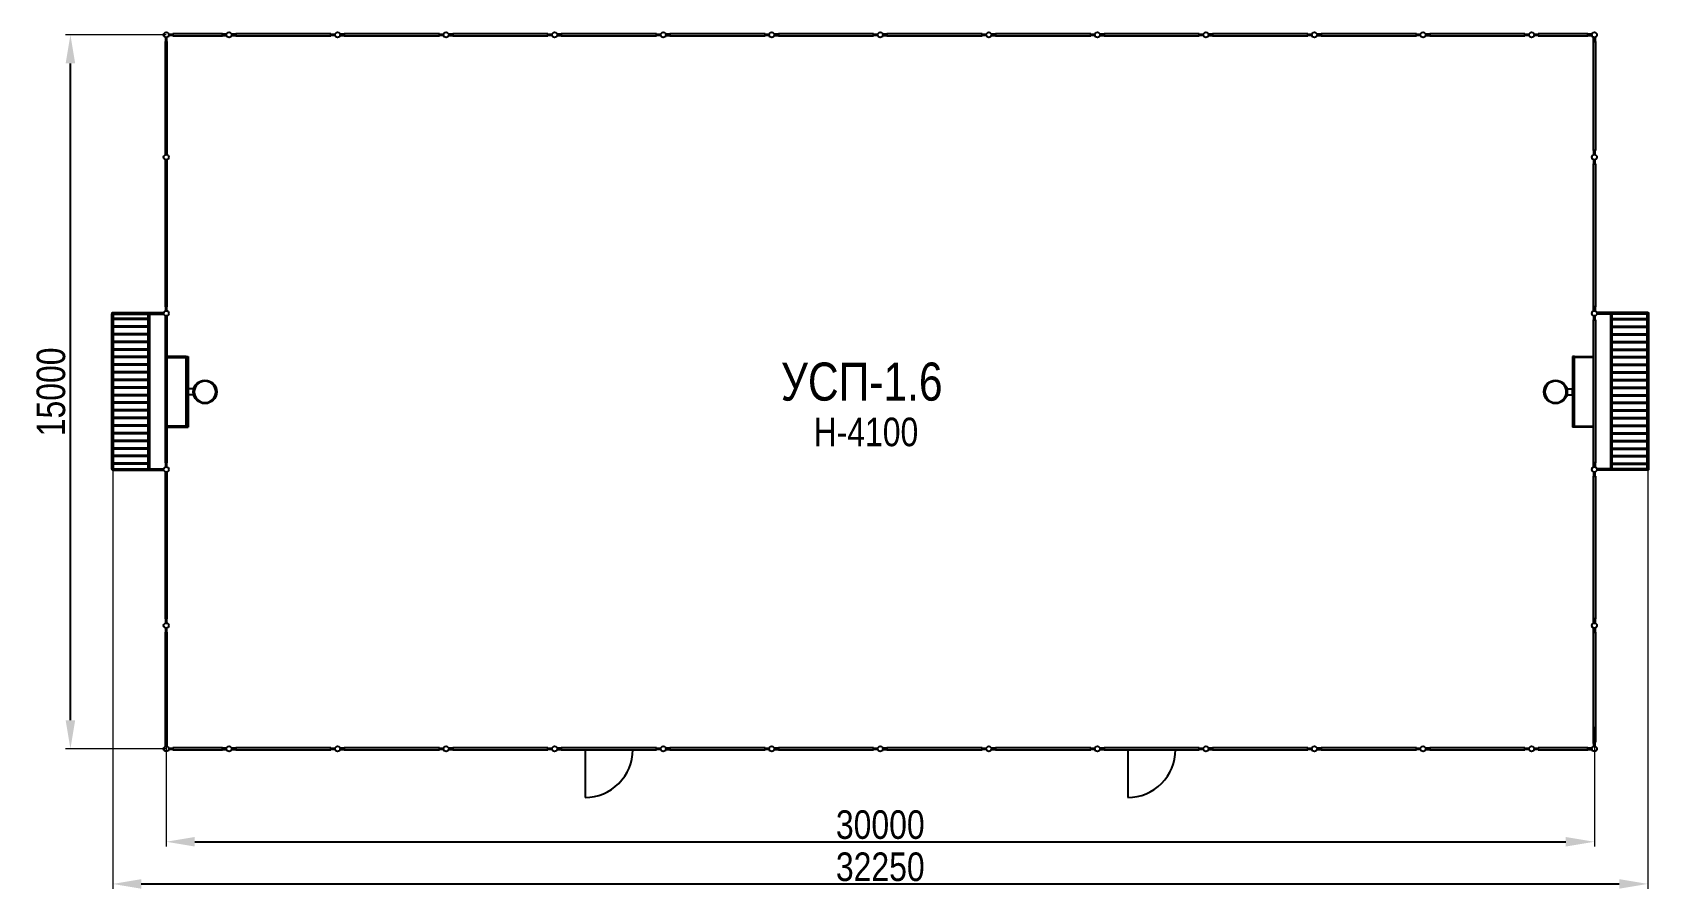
# Model space of a CAD drawing. Header units: millimetres. Extents: x -17532 to 16420, y -10181 to 7811.
import ezdxf

# ---------------------------------------------------------------- set-up
doc = ezdxf.new("R2010")
doc.units = ezdxf.units.MM
for name, color, linetype in [('DIKOM_АРТИКУЛ', 7, 'Continuous'), ('DIKOM_ОБЪЕКТ', 7, 'Continuous'), ('DIKOM_РАЗМЕР_ОБЪЕКТА', 7, 'Continuous')]:
    doc.layers.add(name, color=color, linetype=linetype)
doc.styles.add('style1', font='arial.ttf', dxfattribs={"width": 0.8})
doc.dimstyles.new('1-50', dxfattribs={"dimtxt": 300, "dimasz": 200, "dimexe": 100, "dimexo": 0, "dimgap": 100, "dimtad": 1, "dimdec": 0, "dimtxsty": 'style1', "dimcen": 0, "dimclrd": 7, "dimclre": 7, "dimadec": 1, "dimazin": 2, "dimtfac": 1, "dimtdec": 0, "dimtmove": 0, "dimatfit": 3, "dimfxl": 0, "dimlwd": 25, "dimlwe": 18, "dimarcsym": 0})

# ---------------------------------------------------------------- blocks, each defined once
blk = doc.blocks.new('*D1')
at = {"layer": 'Defpoints', "color": 0, "transparency": 16777216}
for p in [(15280, -6778), (-14720, -7183), (15280, -9195)]:
    blk.add_point(p, dxfattribs=at)
at = {"layer": 'DIKOM_РАЗМЕР_ОБЪЕКТА', "color": 7, "lineweight": 18, "transparency": 16777216}
for p, q in [((15280, -6778), (15280, -9295)), ((-14720, -7183), (-14720, -9295))]:
    blk.add_line(p, q, dxfattribs=at)
at = {"layer": 'DIKOM_РАЗМЕР_ОБЪЕКТА', "color": 7, "lineweight": 25, "transparency": 16777216}
blk.add_line((-14120, -9195), (14680, -9195), dxfattribs=at)
at = {"layer": 'DIKOM_РАЗМЕР_ОБЪЕКТА', "color": 7, "transparency": 16777216}
for points in [[(-14120, -9095), (-14120, -9295), (-14720, -9195)], [(14680, -9095), (14680, -9295), (15280, -9195)]]:
    blk.add_solid(points, dxfattribs=at)
at = {"layer": 'DIKOM_РАЗМЕР_ОБЪЕКТА', "color": 0, "lineweight": 25, "transparency": 16777216, "insert": (280, -8839), "char_height": 600, "attachment_point": 5, "style": 'style1'}
blk.add_mtext('30000', dxfattribs=at)
blk = doc.blocks.new('*D2')
at = {"layer": 'Defpoints', "color": 0, "transparency": 16777216}
for p in [(-16732, 7757), (-14720, 7757), (-14720, -7243)]:
    blk.add_point(p, dxfattribs=at)
at = {"layer": 'DIKOM_РАЗМЕР_ОБЪЕКТА', "color": 7, "lineweight": 18, "transparency": 16777216}
for p, q in [((-14720, 7757), (-16832, 7757)), ((-14720, -7243), (-16832, -7243))]:
    blk.add_line(p, q, dxfattribs=at)
at = {"layer": 'DIKOM_РАЗМЕР_ОБЪЕКТА', "color": 7, "lineweight": 25, "transparency": 16777216}
blk.add_line((-16732, -6643), (-16732, 7157), dxfattribs=at)
at = {"layer": 'DIKOM_РАЗМЕР_ОБЪЕКТА', "color": 7, "transparency": 16777216}
for points in [[(-16832, 7157), (-16632, 7157), (-16732, 7757)], [(-16832, -6643), (-16632, -6643), (-16732, -7243)]]:
    blk.add_solid(points, dxfattribs=at)
at = {"layer": 'DIKOM_РАЗМЕР_ОБЪЕКТА', "color": 0, "lineweight": 25, "transparency": 16777216, "insert": (-17138, 257), "char_height": 600, "attachment_point": 5, "rotation": 90, "style": 'style1'}
blk.add_mtext('15000', dxfattribs=at)
blk = doc.blocks.new('*D0')
at = {"layer": 'Defpoints', "color": 0, "transparency": 16777216}
for p in [(-15844, -1373), (16404, -1373), (16404, -10081)]:
    blk.add_point(p, dxfattribs=at)
at = {"layer": 'DIKOM_РАЗМЕР_ОБЪЕКТА', "color": 7, "lineweight": 18, "transparency": 16777216}
for p, q in [((-15844, -1373), (-15844, -10181)), ((16404, -1373), (16404, -10181))]:
    blk.add_line(p, q, dxfattribs=at)
at = {"layer": 'DIKOM_РАЗМЕР_ОБЪЕКТА', "color": 7, "lineweight": 25, "transparency": 16777216}
blk.add_line((-15244, -10081), (15804, -10081), dxfattribs=at)
at = {"layer": 'DIKOM_РАЗМЕР_ОБЪЕКТА', "color": 7, "transparency": 16777216}
for points in [[(-15244, -9981), (-15244, -10181), (-15844, -10081)], [(15804, -9981), (15804, -10181), (16404, -10081)]]:
    blk.add_solid(points, dxfattribs=at)
at = {"layer": 'DIKOM_РАЗМЕР_ОБЪЕКТА', "color": 0, "lineweight": 25, "transparency": 16777216, "insert": (280, -9724), "char_height": 600, "attachment_point": 5, "style": 'style1'}
blk.add_mtext('32250', dxfattribs=at)

msp = doc.modelspace()

# ---------------------------------------------------------------- linework, layer by layer
at = {"layer": 'DIKOM_ОБЪЕКТ'}
for p, q in [((-14699.9, 7617), (-14739.9, 7617)), ((-14739.9, 7617), (-14739.9, 5327)), ((-14703.9, 7697), (-14735.9, 7697)), ((-14735.9, 7697), (-14735.9, 7617)), ((-14735.9, 7617), (-14703.9, 7617)), ((-14703.9, 7617), (-14703.9, 7697)), ((-14699.9, 5327), (-14699.9, 7617)), ((-14659.9, 7741), (-14659.9, 7773)), ((-14659.9, 7773), (-14579.9, 7773)), ((-14579.9, 7741), (-14659.9, 7741)), ((-14579.9, 7777), (-14579.9, 7737)), ((-13539.9, 7777), (-14579.9, 7777)), ((-14579.9, 7777), (-14579.9, 7737)), ((-14579.9, 7773), (-14579.9, 7741)), ((-14579.9, 7737), (-13539.9, 7737)), ((-13539.9, 7737), (-13539.9, 7777)), ((-13459.9, 7773), (-13539.9, 7773)), ((-13539.9, 7773), (-13539.9, 7741)), ((-13539.9, 7741), (-13459.9, 7741)), ((-13459.9, 7741), (-13459.9, 7773)), ((-13259.9, 7773), (-13339.9, 7773)), ((-13339.9, 7773), (-13339.9, 7741)), ((-13339.9, 7741), (-13259.9, 7741)), ((-11259.9, 7777), (-13259.9, 7777)), ((-13259.9, 7777), (-13259.9, 7737)), ((-11259.9, 7777), (-13259.9, 7777)), ((-13259.9, 7777), (-13259.9, 7737)), ((-13259.9, 7741), (-13259.9, 7773)), ((-13259.9, 7737), (-11259.9, 7737)), ((-13259.9, 7737), (-11259.9, 7737)), ((-11259.9, 7737), (-11259.9, 7777)), ((-11259.9, 7737), (-11259.9, 7777)), ((-11259.9, 7773), (-11179.9, 7773)), ((-11259.9, 7741), (-11259.9, 7773)), ((-11179.9, 7741), (-11259.9, 7741)), ((-11179.9, 7773), (-11179.9, 7741)), ((-10979.9, 7773), (-11059.9, 7773)), ((-11059.9, 7773), (-11059.9, 7741)), ((-11059.9, 7741), (-10979.9, 7741)), ((-8979.9, 7777), (-10979.9, 7777)), ((-10979.9, 7777), (-10979.9, 7737)), ((-8979.9, 7777), (-10979.9, 7777)), ((-10979.9, 7777), (-10979.9, 7737)), ((-10979.9, 7741), (-10979.9, 7773)), ((-10979.9, 7737), (-8979.9, 7737)), ((-10979.9, 7737), (-8979.9, 7737)), ((-8979.9, 7737), (-8979.9, 7777)), ((-8979.9, 7737), (-8979.9, 7777)), ((-8979.9, 7773), (-8899.9, 7773)), ((-8979.9, 7741), (-8979.9, 7773)), ((-8899.9, 7741), (-8979.9, 7741)), ((-8899.9, 7773), (-8899.9, 7741)), ((-8699.9, 7773), (-8779.9, 7773)), ((-8779.9, 7773), (-8779.9, 7741)), ((-8779.9, 7741), (-8699.9, 7741)), ((-6699.9, 7777), (-8699.9, 7777)), ((-8699.9, 7777), (-8699.9, 7737)), ((-6699.9, 7777), (-8699.9, 7777)), ((-8699.9, 7777), (-8699.9, 7737)), ((-8699.9, 7741), (-8699.9, 7773)), ((-8699.9, 7737), (-6699.9, 7737)), ((-8699.9, 7737), (-6699.9, 7737)), ((-6699.9, 7737), (-6699.9, 7777)), ((-6699.9, 7737), (-6699.9, 7777)), ((-6699.9, 7773), (-6619.9, 7773)), ((-6699.9, 7741), (-6699.9, 7773)), ((-6619.9, 7741), (-6699.9, 7741)), ((-6619.9, 7773), (-6619.9, 7741)), ((-6419.9, 7773), (-6499.9, 7773)), ((-6499.9, 7773), (-6499.9, 7741)), ((-6499.9, 7741), (-6419.9, 7741)), ((-4419.9, 7777), (-6419.9, 7777)), ((-6419.9, 7777), (-6419.9, 7737)), ((-4419.9, 7777), (-6419.9, 7777)), ((-6419.9, 7777), (-6419.9, 7737)), ((-6419.9, 7741), (-6419.9, 7773)), ((-6419.9, 7737), (-4419.9, 7737)), ((-6419.9, 7737), (-4419.9, 7737)), ((-4419.9, 7737), (-4419.9, 7777)), ((-4419.9, 7737), (-4419.9, 7777)), ((-4419.9, 7773), (-4339.9, 7773)), ((-4419.9, 7741), (-4419.9, 7773)), ((-4339.9, 7741), (-4419.9, 7741)), ((-4339.9, 7773), (-4339.9, 7741)), ((-4139.9, 7773), (-4219.9, 7773)), ((-4219.9, 7773), (-4219.9, 7741)), ((-4219.9, 7741), (-4139.9, 7741)), ((-2139.9, 7777), (-4139.9, 7777)), ((-4139.9, 7777), (-4139.9, 7737)), ((-2139.9, 7777), (-4139.9, 7777)), ((-4139.9, 7777), (-4139.9, 7737)), ((-4139.9, 7741), (-4139.9, 7773)), ((-4139.9, 7737), (-2139.9, 7737)), ((-4139.9, 7737), (-2139.9, 7737)), ((-2139.9, 7737), (-2139.9, 7777)), ((-2139.9, 7737), (-2139.9, 7777)), ((-2139.9, 7773), (-2059.9, 7773)), ((-2139.9, 7741), (-2139.9, 7773)), ((-2059.9, 7741), (-2139.9, 7741)), ((-2059.9, 7773), (-2059.9, 7741)), ((-1859.9, 7773), (-1939.9, 7773)), ((-1939.9, 7773), (-1939.9, 7741)), ((-1939.9, 7741), (-1859.9, 7741)), ((140.1, 7777), (-1859.9, 7777)), ((-1859.9, 7777), (-1859.9, 7737)), ((140.1, 7777), (-1859.9, 7777)), ((-1859.9, 7777), (-1859.9, 7737)), ((-1859.9, 7741), (-1859.9, 7773)), ((-1859.9, 7737), (140.1, 7737)), ((-1859.9, 7737), (140.1, 7737)), ((140.1, 7737), (140.1, 7777)), ((140.1, 7737), (140.1, 7777)), ((140.1, 7773), (220.1, 7773)), ((140.1, 7741), (140.1, 7773)), ((220.1, 7741), (140.1, 7741)), ((220.1, 7773), (220.1, 7741)), ((420.1, 7773), (340.1, 7773)), ((340.1, 7773), (340.1, 7741)), ((340.1, 7741), (420.1, 7741)), ((2420.1, 7777), (420.1, 7777)), ((420.1, 7777), (420.1, 7737)), ((2420.1, 7777), (420.1, 7777)), ((420.1, 7777), (420.1, 7737)), ((420.1, 7741), (420.1, 7773)), ((420.1, 7737), (2420.1, 7737)), ((420.1, 7737), (2420.1, 7737)), ((2420.1, 7737), (2420.1, 7777)), ((2420.1, 7737), (2420.1, 7777)), ((2420.1, 7773), (2500.1, 7773)), ((2420.1, 7741), (2420.1, 7773)), ((2500.1, 7741), (2420.1, 7741)), ((2500.1, 7773), (2500.1, 7741)), ((2700.1, 7773), (2620.1, 7773)), ((2620.1, 7773), (2620.1, 7741)), ((2620.1, 7741), (2700.1, 7741)), ((4700.1, 7777), (2700.1, 7777)), ((2700.1, 7777), (2700.1, 7737)), ((4700.1, 7777), (2700.1, 7777)), ((2700.1, 7777), (2700.1, 7737)), ((2700.1, 7741), (2700.1, 7773)), ((2700.1, 7737), (4700.1, 7737)), ((2700.1, 7737), (4700.1, 7737)), ((4700.1, 7737), (4700.1, 7777)), ((4700.1, 7737), (4700.1, 7777)), ((4700.1, 7773), (4780.1, 7773)), ((4700.1, 7741), (4700.1, 7773)), ((4780.1, 7741), (4700.1, 7741)), ((4780.1, 7773), (4780.1, 7741)), ((4980.1, 7773), (4900.1, 7773)), ((4900.1, 7773), (4900.1, 7741)), ((4900.1, 7741), (4980.1, 7741)), ((6980.1, 7777), (4980.1, 7777)), ((4980.1, 7777), (4980.1, 7737)), ((6980.1, 7777), (4980.1, 7777)), ((4980.1, 7777), (4980.1, 7737)), ((4980.1, 7741), (4980.1, 7773)), ((4980.1, 7737), (6980.1, 7737)), ((4980.1, 7737), (6980.1, 7737)), ((6980.1, 7737), (6980.1, 7777)), ((6980.1, 7737), (6980.1, 7777)), ((6980.1, 7773), (7060.1, 7773)), ((6980.1, 7741), (6980.1, 7773)), ((7060.1, 7741), (6980.1, 7741)), ((7060.1, 7773), (7060.1, 7741)), ((7260.1, 7773), (7180.1, 7773)), ((7180.1, 7773), (7180.1, 7741)), ((7180.1, 7741), (7260.1, 7741)), ((9260.1, 7777), (7260.1, 7777)), ((7260.1, 7777), (7260.1, 7737)), ((9260.1, 7777), (7260.1, 7777)), ((7260.1, 7777), (7260.1, 7737)), ((7260.1, 7741), (7260.1, 7773)), ((7260.1, 7737), (9260.1, 7737)), ((7260.1, 7737), (9260.1, 7737)), ((9260.1, 7737), (9260.1, 7777)), ((9260.1, 7737), (9260.1, 7777)), ((9260.1, 7773), (9340.1, 7773)), ((9260.1, 7741), (9260.1, 7773)), ((9340.1, 7741), (9260.1, 7741)), ((9340.1, 7773), (9340.1, 7741)), ((9540.1, 7773), (9460.1, 7773)), ((9460.1, 7773), (9460.1, 7741)), ((9460.1, 7741), (9540.1, 7741)), ((11540.1, 7777), (9540.1, 7777)), ((9540.1, 7777), (9540.1, 7737)), ((11540.1, 7777), (9540.1, 7777)), ((9540.1, 7777), (9540.1, 7737)), ((9540.1, 7741), (9540.1, 7773)), ((9540.1, 7737), (11540.1, 7737)), ((9540.1, 7737), (11540.1, 7737)), ((11540.1, 7737), (11540.1, 7777)), ((11540.1, 7737), (11540.1, 7777)), ((11540.1, 7773), (11620.1, 7773)), ((11540.1, 7741), (11540.1, 7773)), ((11620.1, 7741), (11540.1, 7741)), ((11620.1, 7773), (11620.1, 7741)), ((11820.1, 7773), (11740.1, 7773)), ((11740.1, 7773), (11740.1, 7741)), ((11740.1, 7741), (11820.1, 7741)), ((13820.1, 7777), (11820.1, 7777)), ((11820.1, 7777), (11820.1, 7737)), ((13820.1, 7777), (11820.1, 7777)), ((11820.1, 7777), (11820.1, 7737)), ((11820.1, 7741), (11820.1, 7773)), ((11820.1, 7737), (13820.1, 7737)), ((11820.1, 7737), (13820.1, 7737)), ((13820.1, 7737), (13820.1, 7777)), ((13820.1, 7737), (13820.1, 7777)), ((13820.1, 7773), (13900.1, 7773)), ((13820.1, 7741), (13820.1, 7773)), ((13900.1, 7741), (13820.1, 7741)), ((13900.1, 7773), (13900.1, 7741)), ((14020.1, 7741), (14020.1, 7773)), ((14020.1, 7773), (14100.1, 7773)), ((14100.1, 7741), (14020.1, 7741)), ((14100.1, 7777), (14100.1, 7737)), ((15140.1, 7777), (14100.1, 7777)), ((14100.1, 7777), (14100.1, 7737)), ((14100.1, 7773), (14100.1, 7741)), ((14100.1, 7737), (15140.1, 7737)), ((15140.1, 7737), (15140.1, 7777)), ((15220.1, 7773), (15140.1, 7773)), ((15140.1, 7773), (15140.1, 7741)), ((15140.1, 7741), (15220.1, 7741)), ((15220.1, 7741), (15220.1, 7773)), ((15260.1, 5327), (15260.1, 7617)), ((15260.1, 7617), (15300.1, 7617)), ((15264.1, 7617), (15264.1, 7697)), ((15264.1, 7697), (15296.1, 7697)), ((15296.1, 7617), (15264.1, 7617)), ((15296.1, 7697), (15296.1, 7617)), ((15300.1, 7617), (15300.1, 5327)), ((-14739.9, 7327), (-14739.9, 5327)), ((-14699.9, 5327), (-14699.9, 7327)), ((15260.1, 5327), (15260.1, 7327)), ((15300.1, 7327), (15300.1, 5327)), ((-14739.9, 5327), (-14699.9, 5327)), ((-14739.9, 5327), (-14699.9, 5327)), ((-14735.9, 5247), (-14735.9, 5327)), ((-14735.9, 5327), (-14703.9, 5327)), ((-14703.9, 5247), (-14735.9, 5247)), ((-14735.9, 5047), (-14735.9, 5127)), ((-14735.9, 5127), (-14703.9, 5127)), ((-14703.9, 5327), (-14703.9, 5247)), ((-14703.9, 5127), (-14703.9, 5047)), ((15300.1, 5327), (15260.1, 5327)), ((15300.1, 5327), (15260.1, 5327)), ((15264.1, 5327), (15264.1, 5247)), ((15296.1, 5327), (15264.1, 5327)), ((15264.1, 5247), (15296.1, 5247)), ((15296.1, 5127), (15264.1, 5127)), ((15264.1, 5127), (15264.1, 5047)), ((15296.1, 5247), (15296.1, 5327)), ((15296.1, 5047), (15296.1, 5127)), ((-14739.9, 5047), (-14739.9, 2047)), ((-14699.9, 5047), (-14739.9, 5047)), ((-14739.9, 5047), (-14739.9, 2047)), ((-14699.9, 5047), (-14739.9, 5047)), ((-14703.9, 5047), (-14735.9, 5047)), ((-14699.9, 2047), (-14699.9, 5047)), ((-14699.9, 2047), (-14699.9, 5047)), ((15260.1, 2047), (15260.1, 5047)), ((15260.1, 5047), (15300.1, 5047)), ((15260.1, 2047), (15260.1, 5047)), ((15260.1, 5047), (15300.1, 5047)), ((15264.1, 5047), (15296.1, 5047)), ((15300.1, 5047), (15300.1, 2047)), ((15300.1, 5047), (15300.1, 2047)), ((-14739.9, 2047), (-14699.9, 2047)), ((-14739.9, 2047), (-14699.9, 2047)), ((-14735.9, 2047), (-14735.9, 1967)), ((-14703.9, 2047), (-14735.9, 2047)), ((-14703.9, 1967), (-14703.9, 2047)), ((15300.1, 2047), (15260.1, 2047)), ((15300.1, 2047), (15260.1, 2047)), ((15264.1, 1967), (15264.1, 2047)), ((15264.1, 2047), (15296.1, 2047)), ((15296.1, 2047), (15296.1, 1967)), ((-15860.1, -1357.1), (-15860.1, 1890.9)), ((-15846.1, 1923), (-14779.9, 1923)), ((-15846.1, 1891), (-14779.9, 1891)), ((-15095.9, 1797.5), (-15844.1, 1797.5)), ((-15095.9, 1776.5), (-15844.1, 1776.5)), ((-15828.1, 1797.5), (-15828.1, 1890.9)), ((-15828.1, 1637.5), (-15828.1, 1776.5)), ((-15095.9, -1357), (-15095.9, 1891)), ((-15063.9, -1357), (-15063.9, 1891)), ((-14779.9, 1923), (-14779.9, 1891)), ((-14739.9, 1767), (-14739.9, -1233)), ((-14699.9, 1767), (-14739.9, 1767)), ((-14739.9, 1767), (-14739.9, -1233)), ((-14699.9, 1767), (-14739.9, 1767)), ((-14735.9, 1967), (-14703.9, 1967)), ((-14735.9, 1767), (-14735.9, 1847)), ((-14735.9, 1847), (-14703.9, 1847)), ((-14703.9, 1767), (-14735.9, 1767)), ((-14703.9, 1847), (-14703.9, 1767)), ((-14699.9, -1233), (-14699.9, 1767)), ((-14699.9, -1233), (-14699.9, 1767)), ((15260.1, -1233), (15260.1, 1767)), ((15260.1, 1767), (15300.1, 1767)), ((15260.1, -1233), (15260.1, 1767)), ((15260.1, 1767), (15300.1, 1767)), ((15296.1, 1967), (15264.1, 1967)), ((15296.1, 1847), (15264.1, 1847)), ((15264.1, 1847), (15264.1, 1767)), ((15264.1, 1767), (15296.1, 1767)), ((15296.1, 1767), (15296.1, 1847)), ((15300.1, 1767), (15300.1, -1233)), ((15300.1, 1767), (15300.1, -1233)), ((16406.3, 1923), (15340.1, 1923)), ((15340.1, 1923), (15340.1, 1891)), ((16406.3, 1891), (15340.1, 1891)), ((15624.1, -1357), (15624.1, 1891)), ((15656.1, -1357), (15656.1, 1891)), ((15656.1, 1797.5), (16404.3, 1797.5)), ((15656.1, 1776.5), (16404.3, 1776.5)), ((16388.3, 1797.5), (16388.3, 1890.9)), ((16388.3, 1637.5), (16388.3, 1776.5)), ((16420.3, -1357.1), (16420.3, 1890.9)), ((-15095.9, 1637.5), (-15844.1, 1637.5)), ((-15095.9, 1616.5), (-15844.1, 1616.5)), ((-15095.9, 1477.5), (-15844.1, 1477.5)), ((-15095.9, 1456.5), (-15844.1, 1456.5)), ((-15828.1, 1477.5), (-15828.1, 1616.5)), ((-15828.1, 1317.5), (-15828.1, 1456.5)), ((15656.1, 1637.5), (16404.3, 1637.5)), ((15656.1, 1616.5), (16404.3, 1616.5)), ((15656.1, 1477.5), (16404.3, 1477.5)), ((15656.1, 1456.5), (16404.3, 1456.5)), ((16388.3, 1477.5), (16388.3, 1616.5)), ((16388.3, 1317.5), (16388.3, 1456.5)), ((-15095.9, 1317.5), (-15844.1, 1317.5)), ((-15095.9, 1296.5), (-15844.1, 1296.5)), ((-15095.9, 1157.5), (-15844.1, 1157.5)), ((-15095.9, 1136.5), (-15844.1, 1136.5)), ((-15828.1, 1157.5), (-15828.1, 1296.5)), ((-15828.1, 997.5), (-15828.1, 1136.5)), ((15656.1, 1317.5), (16404.3, 1317.5)), ((15656.1, 1296.5), (16404.3, 1296.5)), ((15656.1, 1157.5), (16404.3, 1157.5)), ((15656.1, 1136.5), (16404.3, 1136.5)), ((16388.3, 1157.5), (16388.3, 1296.5)), ((16388.3, 997.5), (16388.3, 1136.5)), ((-15095.9, 997.5), (-15844.1, 997.5)), ((-15095.9, 976.5), (-15844.1, 976.5)), ((-15095.9, 837.5), (-15844.1, 837.5)), ((-15095.9, 816.5), (-15844.1, 816.5)), ((-15828.1, 837.5), (-15828.1, 976.5)), ((-15828.1, 677.5), (-15828.1, 816.5)), ((-14299.9, 997), (-14699.9, 997)), ((-14699.9, 977), (-14299.9, 977)), ((-14299.9, 977), (-14299.9, 997)), ((-14299.9, -483), (-14299.9, 997)), ((-14299.9, 997), (-14259.9, 997)), ((-14274.9, 997), (-14274.9, -483)), ((-14259.9, 997), (-14259.9, -483)), ((14860.1, 997), (14820.1, 997)), ((14820.1, 997), (14820.1, -483)), ((14835.1, 997), (14835.1, -483)), ((14860.1, 977), (14860.1, 997)), ((14860.1, 997), (15260.1, 997)), ((14860.1, -483), (14860.1, 997)), ((15260.1, 977), (14860.1, 977)), ((15656.1, 997.5), (16404.3, 997.5)), ((15656.1, 976.5), (16404.3, 976.5)), ((15656.1, 837.5), (16404.3, 837.5)), ((15656.1, 816.5), (16404.3, 816.5)), ((16388.3, 837.5), (16388.3, 976.5)), ((16388.3, 677.5), (16388.3, 816.5)), ((-15095.9, 677.5), (-15844.1, 677.5)), ((-15095.9, 656.5), (-15844.1, 656.5)), ((-15095.9, 517.5), (-15844.1, 517.5)), ((-15095.9, 496.5), (-15844.1, 496.5)), ((-15095.9, 357.5), (-15844.1, 357.5)), ((-15828.1, 517.5), (-15828.1, 656.5)), ((-15828.1, 357.5), (-15828.1, 496.5)), ((15656.1, 677.5), (16404.3, 677.5)), ((15656.1, 656.5), (16404.3, 656.5)), ((15656.1, 517.5), (16404.3, 517.5)), ((15656.1, 496.5), (16404.3, 496.5)), ((15656.1, 357.5), (16404.3, 357.5)), ((16388.3, 517.5), (16388.3, 656.5)), ((16388.3, 357.5), (16388.3, 496.5)), ((-15095.9, 336.5), (-15844.1, 336.5)), ((-15095.9, 197.5), (-15844.1, 197.5)), ((-15095.9, 176.5), (-15844.1, 176.5)), ((-15095.9, 37.5), (-15844.1, 37.5)), ((-15095.9, 16.5), (-15844.1, 16.5)), ((-15828.1, 197.5), (-15828.1, 336.5)), ((-15828.1, 37.5), (-15828.1, 176.5)), ((-15828.1, -122.5), (-15828.1, 16.5)), ((-14144.7, 320), (-14259.9, 320)), ((-14259.9, 197), (-14259.9, 317)), ((-14259.9, 312), (-14259.9, 317)), ((-14259.9, 197), (-14259.9, 202)), ((-14144.7, 194), (-14259.9, 194)), ((14704.9, 320), (14820.1, 320)), ((14704.9, 194), (14820.1, 194)), ((14820.1, 197), (14820.1, 317)), ((14820.1, 312), (14820.1, 317)), ((14820.1, 197), (14820.1, 202)), ((15656.1, 336.5), (16404.3, 336.5)), ((15656.1, 197.5), (16404.3, 197.5)), ((15656.1, 176.5), (16404.3, 176.5)), ((15656.1, 37.5), (16404.3, 37.5)), ((15656.1, 16.5), (16404.3, 16.5)), ((16388.3, 197.5), (16388.3, 336.5)), ((16388.3, 37.5), (16388.3, 176.5)), ((16388.3, -122.5), (16388.3, 16.5)), ((-15095.9, -122.5), (-15844.1, -122.5)), ((-15095.9, -143.5), (-15844.1, -143.5)), ((-15095.9, -282.5), (-15844.1, -282.5)), ((-15095.9, -303.5), (-15844.1, -303.5)), ((-15828.1, -282.5), (-15828.1, -143.5)), ((-15828.1, -442.5), (-15828.1, -303.5)), ((15656.1, -122.5), (16404.3, -122.5)), ((15656.1, -143.5), (16404.3, -143.5)), ((15656.1, -282.5), (16404.3, -282.5)), ((15656.1, -303.5), (16404.3, -303.5)), ((16388.3, -282.5), (16388.3, -143.5)), ((16388.3, -442.5), (16388.3, -303.5)), ((-15095.9, -442.5), (-15844.1, -442.5)), ((-15095.9, -463.5), (-15844.1, -463.5)), ((-15095.9, -602.5), (-15844.1, -602.5)), ((-15095.9, -623.5), (-15844.1, -623.5)), ((-15828.1, -602.5), (-15828.1, -463.5)), ((-15828.1, -762.5), (-15828.1, -623.5)), ((-14299.9, -463), (-14699.9, -463)), ((-14699.9, -483), (-14299.9, -483)), ((-14299.9, -483), (-14299.9, -463)), ((-14299.9, -483), (-14259.9, -483)), ((14860.1, -483), (14820.1, -483)), ((14860.1, -483), (14860.1, -463)), ((14860.1, -463), (15260.1, -463)), ((15260.1, -483), (14860.1, -483)), ((15656.1, -442.5), (16404.3, -442.5)), ((15656.1, -463.5), (16404.3, -463.5)), ((15656.1, -602.5), (16404.3, -602.5)), ((15656.1, -623.5), (16404.3, -623.5)), ((16388.3, -602.5), (16388.3, -463.5)), ((16388.3, -762.5), (16388.3, -623.5)), ((-15095.9, -762.5), (-15844.1, -762.5)), ((-15095.9, -783.5), (-15844.1, -783.5)), ((-15095.9, -922.5), (-15844.1, -922.5)), ((-15095.9, -943.5), (-15844.1, -943.5)), ((-15828.1, -922.5), (-15828.1, -783.5)), ((-15828.1, -1082.5), (-15828.1, -943.5)), ((15656.1, -762.5), (16404.3, -762.5)), ((15656.1, -783.5), (16404.3, -783.5)), ((15656.1, -922.5), (16404.3, -922.5)), ((15656.1, -943.5), (16404.3, -943.5)), ((16388.3, -922.5), (16388.3, -783.5)), ((16388.3, -1082.5), (16388.3, -943.5)), ((-15844.2, -1357), (-14779.9, -1357)), ((-15095.9, -1082.5), (-15844.1, -1082.5)), ((-15095.9, -1103.5), (-15844.1, -1103.5)), ((-15095.9, -1242.5), (-15844.1, -1242.5)), ((-15095.9, -1263.5), (-15844.1, -1263.5)), ((-15828.1, -1242.5), (-15828.1, -1103.5)), ((-15828.1, -1357.1), (-15828.1, -1263.5)), ((-14779.9, -1389), (-14779.9, -1357)), ((-14739.9, -1233), (-14699.9, -1233)), ((-14739.9, -1233), (-14699.9, -1233)), ((-14735.9, -1233), (-14735.9, -1313)), ((-14703.9, -1233), (-14735.9, -1233)), ((-14735.9, -1313), (-14703.9, -1313)), ((-14703.9, -1313), (-14703.9, -1233)), ((15300.1, -1233), (15260.1, -1233)), ((15300.1, -1233), (15260.1, -1233)), ((15264.1, -1313), (15264.1, -1233)), ((15264.1, -1233), (15296.1, -1233)), ((15296.1, -1313), (15264.1, -1313)), ((15296.1, -1233), (15296.1, -1313)), ((16404.4, -1357), (15340.1, -1357)), ((15340.1, -1389), (15340.1, -1357)), ((15656.1, -1082.5), (16404.3, -1082.5)), ((15656.1, -1103.5), (16404.3, -1103.5)), ((15656.1, -1242.5), (16404.3, -1242.5)), ((15656.1, -1263.5), (16404.3, -1263.5)), ((16388.3, -1242.5), (16388.3, -1103.5)), ((16388.3, -1357.1), (16388.3, -1263.5)), ((-15844.2, -1389), (-14779.9, -1389)), ((-14739.9, -1513), (-14739.9, -4513)), ((-14699.9, -1513), (-14739.9, -1513)), ((-14739.9, -1513), (-14739.9, -4513)), ((-14699.9, -1513), (-14739.9, -1513)), ((-14735.9, -1513), (-14735.9, -1433)), ((-14735.9, -1433), (-14703.9, -1433)), ((-14703.9, -1513), (-14735.9, -1513)), ((-14703.9, -1433), (-14703.9, -1513)), ((-14699.9, -4513), (-14699.9, -1513)), ((-14699.9, -4513), (-14699.9, -1513)), ((15260.1, -4513), (15260.1, -1513)), ((15260.1, -1513), (15300.1, -1513)), ((15260.1, -4513), (15260.1, -1513)), ((15260.1, -1513), (15300.1, -1513)), ((15296.1, -1433), (15264.1, -1433)), ((15264.1, -1433), (15264.1, -1513)), ((15264.1, -1513), (15296.1, -1513)), ((15296.1, -1513), (15296.1, -1433)), ((15300.1, -1513), (15300.1, -4513)), ((15300.1, -1513), (15300.1, -4513)), ((16404.4, -1389), (15340.1, -1389)), ((-14739.9, -4513), (-14699.9, -4513)), ((-14739.9, -4513), (-14699.9, -4513)), ((-14735.9, -4513), (-14735.9, -4593)), ((-14703.9, -4513), (-14735.9, -4513)), ((-14735.9, -4593), (-14703.9, -4593)), ((-14703.9, -4713), (-14735.9, -4713)), ((-14735.9, -4713), (-14735.9, -4793)), ((-14703.9, -4593), (-14703.9, -4513)), ((-14703.9, -4793), (-14703.9, -4713)), ((15300.1, -4513), (15260.1, -4513)), ((15300.1, -4513), (15260.1, -4513)), ((15264.1, -4593), (15264.1, -4513)), ((15264.1, -4513), (15296.1, -4513)), ((15296.1, -4593), (15264.1, -4593)), ((15264.1, -4793), (15264.1, -4713)), ((15264.1, -4713), (15296.1, -4713)), ((15296.1, -4513), (15296.1, -4593)), ((15296.1, -4713), (15296.1, -4793)), ((-14699.9, -4793), (-14739.9, -4793)), ((-14739.9, -4793), (-14739.9, -6793)), ((-14699.9, -4793), (-14739.9, -4793)), ((-14739.9, -4793), (-14739.9, -7103)), ((-14735.9, -4793), (-14703.9, -4793)), ((-14699.9, -6793), (-14699.9, -4793)), ((-14699.9, -7103), (-14699.9, -4793)), ((15260.1, -6793), (15260.1, -4793)), ((15260.1, -4793), (15300.1, -4793)), ((15260.1, -7133), (15260.1, -4793)), ((15260.1, -4793), (15300.1, -4793)), ((15296.1, -4793), (15264.1, -4793)), ((15300.1, -4793), (15300.1, -6793)), ((15300.1, -4793), (15300.1, -7103)), ((-14735.9, -7183), (-14735.9, -7103)), ((-14703.9, -7103), (-14703.9, -7183)), ((15300.2, -7103), (15260.2, -7103)), ((15300.2, -7103), (15260.2, -7103)), ((15264.1, -7103), (15264.1, -7183)), ((15296.1, -7103), (15264.1, -7103)), ((15296.1, -7183), (15296.1, -7103)), ((-14703.9, -7183), (-14735.9, -7183)), ((-14659.9, -7259), (-14659.9, -7227)), ((-14659.9, -7227), (-14579.9, -7227)), ((-14579.9, -7259), (-14659.9, -7259)), ((-14579.9, -7223), (-14579.9, -7263)), ((-13539.9, -7223), (-14579.9, -7223)), ((-14579.9, -7223), (-14579.9, -7263)), ((-14579.9, -7227), (-14579.9, -7259)), ((-14579.9, -7263), (-13539.9, -7263)), ((-13539.9, -7263), (-13539.9, -7223)), ((-13459.9, -7227), (-13539.9, -7227)), ((-13539.9, -7227), (-13539.9, -7259)), ((-13539.9, -7259), (-13459.9, -7259)), ((-13459.9, -7259), (-13459.9, -7227)), ((-13259.9, -7227), (-13339.9, -7227)), ((-13339.9, -7227), (-13339.9, -7259)), ((-13339.9, -7259), (-13259.9, -7259)), ((-11259.9, -7223), (-13259.9, -7223)), ((-13259.9, -7223), (-13259.9, -7263)), ((-11259.9, -7223), (-13259.9, -7223)), ((-13259.9, -7223), (-13259.9, -7263)), ((-13259.9, -7259), (-13259.9, -7227)), ((-13259.9, -7263), (-11259.9, -7263)), ((-13259.9, -7263), (-11259.9, -7263)), ((-11259.9, -7263), (-11259.9, -7223)), ((-11259.9, -7263), (-11259.9, -7223)), ((-11259.9, -7227), (-11179.9, -7227)), ((-11259.9, -7259), (-11259.9, -7227)), ((-11179.9, -7259), (-11259.9, -7259)), ((-11179.9, -7227), (-11179.9, -7259)), ((-10979.9, -7227), (-11059.9, -7227)), ((-11059.9, -7227), (-11059.9, -7259)), ((-11059.9, -7259), (-10979.9, -7259)), ((-8979.9, -7223), (-10979.9, -7223)), ((-10979.9, -7223), (-10979.9, -7263)), ((-8979.9, -7223), (-10979.9, -7223)), ((-10979.9, -7223), (-10979.9, -7263)), ((-10979.9, -7259), (-10979.9, -7227)), ((-10979.9, -7263), (-8979.9, -7263)), ((-10979.9, -7263), (-8979.9, -7263)), ((-8979.9, -7263), (-8979.9, -7223)), ((-8979.9, -7263), (-8979.9, -7223)), ((-8979.9, -7227), (-8899.9, -7227)), ((-8979.9, -7259), (-8979.9, -7227)), ((-8899.9, -7259), (-8979.9, -7259)), ((-8899.9, -7227), (-8899.9, -7259)), ((-8699.9, -7227), (-8779.9, -7227)), ((-8779.9, -7227), (-8779.9, -7259)), ((-8779.9, -7259), (-8699.9, -7259)), ((-6699.9, -7223), (-8699.9, -7223)), ((-8699.9, -7223), (-8699.9, -7263)), ((-6699.9, -7223), (-8699.9, -7223)), ((-8699.9, -7223), (-8699.9, -7263)), ((-8699.9, -7259), (-8699.9, -7227)), ((-8699.9, -7263), (-6699.9, -7263)), ((-8699.9, -7263), (-6699.9, -7263)), ((-6699.9, -7263), (-6699.9, -7223)), ((-6699.9, -7263), (-6699.9, -7223)), ((-6699.9, -7227), (-6619.9, -7227)), ((-6699.9, -7259), (-6699.9, -7227)), ((-6619.9, -7259), (-6699.9, -7259)), ((-6619.9, -7227), (-6619.9, -7259)), ((-6419.9, -7227), (-6499.9, -7227)), ((-6499.9, -7227), (-6499.9, -7259)), ((-6499.9, -7259), (-6419.9, -7259)), ((-4419.9, -7223), (-6419.9, -7223)), ((-6419.9, -7223), (-6419.9, -7263)), ((-4419.9, -7223), (-6419.9, -7223)), ((-6419.9, -7223), (-6419.9, -7263)), ((-6419.9, -7259), (-6419.9, -7227)), ((-6419.9, -7263), (-4419.9, -7263)), ((-6419.9, -7263), (-4419.9, -7263)), ((-5919.9, -7257), (-5919.9, -8263)), ((-4419.9, -7263), (-4419.9, -7223)), ((-4419.9, -7263), (-4419.9, -7223)), ((-4419.9, -7227), (-4339.9, -7227)), ((-4419.9, -7259), (-4419.9, -7227)), ((-4339.9, -7259), (-4419.9, -7259)), ((-4339.9, -7227), (-4339.9, -7259)), ((-4139.9, -7227), (-4219.9, -7227)), ((-4219.9, -7227), (-4219.9, -7259)), ((-4219.9, -7259), (-4139.9, -7259)), ((-2139.9, -7223), (-4139.9, -7223)), ((-4139.9, -7223), (-4139.9, -7263)), ((-2139.9, -7223), (-4139.9, -7223)), ((-4139.9, -7223), (-4139.9, -7263)), ((-4139.9, -7259), (-4139.9, -7227)), ((-4139.9, -7263), (-2139.9, -7263)), ((-4139.9, -7263), (-2139.9, -7263)), ((-2139.9, -7263), (-2139.9, -7223)), ((-2139.9, -7263), (-2139.9, -7223)), ((-2139.9, -7227), (-2059.9, -7227)), ((-2139.9, -7259), (-2139.9, -7227)), ((-2059.9, -7259), (-2139.9, -7259)), ((-2059.9, -7227), (-2059.9, -7259)), ((-1859.9, -7227), (-1939.9, -7227)), ((-1939.9, -7227), (-1939.9, -7259)), ((-1939.9, -7259), (-1859.9, -7259)), ((140.1, -7223), (-1859.9, -7223)), ((-1859.9, -7223), (-1859.9, -7263)), ((140.1, -7223), (-1859.9, -7223)), ((-1859.9, -7223), (-1859.9, -7263)), ((-1859.9, -7259), (-1859.9, -7227)), ((-1859.9, -7263), (140.1, -7263)), ((-1859.9, -7263), (140.1, -7263)), ((140.1, -7263), (140.1, -7223)), ((140.1, -7263), (140.1, -7223)), ((140.1, -7227), (220.1, -7227)), ((140.1, -7259), (140.1, -7227)), ((220.1, -7259), (140.1, -7259)), ((220.1, -7227), (220.1, -7259)), ((420.1, -7227), (340.1, -7227)), ((340.1, -7227), (340.1, -7259)), ((340.1, -7259), (420.1, -7259)), ((2420.1, -7223), (420.1, -7223)), ((420.1, -7223), (420.1, -7263)), ((2420.1, -7223), (420.1, -7223)), ((420.1, -7223), (420.1, -7263)), ((420.1, -7259), (420.1, -7227)), ((420.1, -7263), (2420.1, -7263)), ((420.1, -7263), (2420.1, -7263)), ((2420.1, -7263), (2420.1, -7223)), ((2420.1, -7263), (2420.1, -7223)), ((2420.1, -7227), (2500.1, -7227)), ((2420.1, -7259), (2420.1, -7227)), ((2500.1, -7259), (2420.1, -7259)), ((2500.1, -7227), (2500.1, -7259)), ((2700.1, -7227), (2620.1, -7227)), ((2620.1, -7227), (2620.1, -7259)), ((2620.1, -7259), (2700.1, -7259)), ((4700.1, -7223), (2700.1, -7223)), ((2700.1, -7223), (2700.1, -7263)), ((4700.1, -7223), (2700.1, -7223)), ((2700.1, -7223), (2700.1, -7263)), ((2700.1, -7259), (2700.1, -7227)), ((2700.1, -7263), (4700.1, -7263)), ((2700.1, -7263), (4700.1, -7263)), ((4700.1, -7263), (4700.1, -7223)), ((4700.1, -7263), (4700.1, -7223)), ((4700.1, -7227), (4780.1, -7227)), ((4700.1, -7259), (4700.1, -7227)), ((4780.1, -7259), (4700.1, -7259)), ((4780.1, -7227), (4780.1, -7259)), ((4980.1, -7227), (4900.1, -7227)), ((4900.1, -7227), (4900.1, -7259)), ((4900.1, -7259), (4980.1, -7259)), ((6980.1, -7223), (4980.1, -7223)), ((4980.1, -7223), (4980.1, -7263)), ((6980.1, -7223), (4980.1, -7223)), ((4980.1, -7223), (4980.1, -7263)), ((4980.1, -7259), (4980.1, -7227)), ((4980.1, -7263), (6980.1, -7263)), ((4980.1, -7263), (6980.1, -7263)), ((5480.1, -7257), (5480.1, -8263)), ((6980.1, -7263), (6980.1, -7223)), ((6980.1, -7263), (6980.1, -7223)), ((6980.1, -7227), (7060.1, -7227)), ((6980.1, -7259), (6980.1, -7227)), ((7060.1, -7259), (6980.1, -7259)), ((7060.1, -7227), (7060.1, -7259)), ((7260.1, -7227), (7180.1, -7227)), ((7180.1, -7227), (7180.1, -7259)), ((7180.1, -7259), (7260.1, -7259)), ((9260.1, -7223), (7260.1, -7223)), ((7260.1, -7223), (7260.1, -7263)), ((9260.1, -7223), (7260.1, -7223)), ((7260.1, -7223), (7260.1, -7263)), ((7260.1, -7259), (7260.1, -7227)), ((7260.1, -7263), (9260.1, -7263)), ((7260.1, -7263), (9260.1, -7263)), ((9260.1, -7263), (9260.1, -7223)), ((9260.1, -7263), (9260.1, -7223)), ((9260.1, -7227), (9340.1, -7227)), ((9260.1, -7259), (9260.1, -7227)), ((9340.1, -7259), (9260.1, -7259)), ((9340.1, -7227), (9340.1, -7259)), ((9540.1, -7227), (9460.1, -7227)), ((9460.1, -7227), (9460.1, -7259)), ((9460.1, -7259), (9540.1, -7259)), ((11540.1, -7223), (9540.1, -7223)), ((9540.1, -7223), (9540.1, -7263)), ((11540.1, -7223), (9540.1, -7223)), ((9540.1, -7223), (9540.1, -7263)), ((9540.1, -7259), (9540.1, -7227)), ((9540.1, -7263), (11540.1, -7263)), ((9540.1, -7263), (11540.1, -7263)), ((11540.1, -7263), (11540.1, -7223)), ((11540.1, -7263), (11540.1, -7223)), ((11540.1, -7227), (11620.1, -7227)), ((11540.1, -7259), (11540.1, -7227)), ((11620.1, -7259), (11540.1, -7259)), ((11620.1, -7227), (11620.1, -7259)), ((11820.1, -7227), (11740.1, -7227)), ((11740.1, -7227), (11740.1, -7259)), ((11740.1, -7259), (11820.1, -7259)), ((13820.1, -7223), (11820.1, -7223)), ((11820.1, -7223), (11820.1, -7263)), ((13820.1, -7223), (11820.1, -7223)), ((11820.1, -7223), (11820.1, -7263)), ((11820.1, -7259), (11820.1, -7227)), ((11820.1, -7263), (13820.1, -7263)), ((11820.1, -7263), (13820.1, -7263)), ((13820.1, -7263), (13820.1, -7223)), ((13820.1, -7263), (13820.1, -7223)), ((13820.1, -7227), (13900.1, -7227)), ((13820.1, -7259), (13820.1, -7227)), ((13900.1, -7259), (13820.1, -7259)), ((13900.1, -7227), (13900.1, -7259)), ((14020.1, -7259), (14020.1, -7227)), ((14020.1, -7227), (14100.1, -7227)), ((14100.1, -7259), (14020.1, -7259)), ((14100.1, -7223), (14100.1, -7263)), ((15140.1, -7223), (14100.1, -7223)), ((14100.1, -7223), (14100.1, -7263)), ((14100.1, -7227), (14100.1, -7259)), ((14100.1, -7263), (15140.1, -7263)), ((15140.1, -7263), (15140.1, -7223)), ((15220.1, -7227), (15140.1, -7227)), ((15140.1, -7227), (15140.1, -7259)), ((15140.1, -7259), (15220.1, -7259)), ((15220.1, -7259), (15220.1, -7227)), ((15264.1, -7183), (15296.1, -7183))]:
    msp.add_line(p, q, dxfattribs=at)
for centre, radius in [((-14719.9, 7757), 54), ((-13399.9, 7757), 54), ((-11119.9, 7757), 54), ((-8839.9, 7757), 54), ((-6559.9, 7757), 54), ((-4279.9, 7757), 54), ((-1999.9, 7757), 54), ((280.1, 7757), 54), ((2560.1, 7757), 54), ((4840.1, 7757), 54), ((7120.1, 7757), 54), ((9400.1, 7757), 54), ((11680.1, 7757), 54), ((13960.1, 7757), 54), ((15280.1, 7757), 54), ((-14719.9, 5187), 54), ((15280.1, 5187), 54), ((-15844.2, 1907), 16), ((-15844.1, 1787), 10.5), ((-14719.9, 1907), 54), ((15280.1, 1907), 54), ((16404.4, 1907), 16), ((16404.3, 1787), 10.5), ((-15844.1, 1627), 10.5), ((-15844.1, 1467), 10.5), ((16404.3, 1627), 10.5), ((16404.3, 1467), 10.5), ((-15844.1, 1307), 10.5), ((-15844.1, 1147), 10.5), ((16404.3, 1307), 10.5), ((16404.3, 1147), 10.5), ((-15844.1, 987), 10.5), ((-15844.1, 827), 10.5), ((16404.3, 987), 10.5), ((16404.3, 827), 10.5), ((-15844.1, 667), 10.5), ((-15844.1, 507), 10.5), ((-15844.1, 347), 10.5), ((-13904.9, 257), 246), ((14465.1, 257), 246), ((16404.3, 667), 10.5), ((16404.3, 507), 10.5), ((16404.3, 347), 10.5), ((-15844.1, 187), 10.5), ((-15844.1, 27), 10.5), ((16404.3, 187), 10.5), ((16404.3, 27), 10.5), ((-15844.1, -133), 10.5), ((-15844.1, -293), 10.5), ((16404.3, -133), 10.5), ((16404.3, -293), 10.5), ((-15844.1, -453), 10.5), ((-15844.1, -613), 10.5), ((16404.3, -453), 10.5), ((16404.3, -613), 10.5), ((-15844.1, -773), 10.5), ((-15844.1, -933), 10.5), ((16404.3, -773), 10.5), ((16404.3, -933), 10.5), ((-15844.2, -1373), 16), ((-15844.1, -1093), 10.5), ((-15844.1, -1253), 10.5), ((-14719.9, -1373), 54), ((15280.1, -1373), 54), ((16404.4, -1373), 16), ((16404.3, -1093), 10.5), ((16404.3, -1253), 10.5), ((-14719.9, -4653), 54), ((15280.1, -4653), 54), ((-14719.9, -7243), 54), ((-13399.9, -7243), 54), ((-11119.9, -7243), 54), ((-8839.9, -7243), 54), ((-6559.9, -7243), 54), ((-4279.9, -7243), 54), ((-1999.9, -7243), 54), ((280.1, -7243), 54), ((2560.1, -7243), 54), ((4840.1, -7243), 54), ((7120.1, -7243), 54), ((9400.1, -7243), 54), ((11680.1, -7243), 54), ((13960.1, -7243), 54), ((15280.1, -7243), 54)]:
    msp.add_circle(centre, radius, dxfattribs=at)
at = {"layer": 'DIKOM_ОБЪЕКТ', "extrusion": (6.64059e-45, 1.80755e-29, -1)}
msp.add_circle((13904.9, 257), 225, dxfattribs=at)
at = {"layer": 'DIKOM_ОБЪЕКТ', "extrusion": (-9.54738e-45, 1.80755e-29, -1)}
msp.add_circle((-14465.1, 257), 225, dxfattribs=at)
at = {"layer": 'DIKOM_ОБЪЕКТ'}
for centre in [(-5919.9, -7263), (5480.1, -7263)]:
    msp.add_arc(centre, 1000, 270, 0.00001, dxfattribs=at)

# ---------------------------------------------------------------- texts
at = {"layer": 'DIKOM_АРТИКУЛ', "color": 7, "insert": (-1808, 872.8), "char_height": 800, "width": 5405.477, "attachment_point": 1, "style": 'style1'}
msp.add_mtext('{\\fArial|b0|i0|c204|p34;УСП-1.6}', dxfattribs=at)
at = {"layer": 'DIKOM_РАЗМЕР_ОБЪЕКТА', "insert": (-1120.8, -284.8), "char_height": 600, "width": 5405.477, "attachment_point": 1, "style": 'style1'}
msp.add_mtext('H-4100', dxfattribs=at)

# ---------------------------------------------------------------- dimensions: what is measured, and where the dimension line sits
at = {"layer": 'DIKOM_РАЗМЕР_ОБЪЕКТА', "color": 7, "lineweight": 25}
dim = msp.add_linear_dim(base=(-16731.7, 7757), p1=(-14719.9, -7243), p2=(-14719.9, 7757), angle=90, dimstyle='1-50', override={"dimtxt": 600, "dimasz": 600}, dxfattribs=at)
dim.commit()
dim.dimension.update_dxf_attribs({"geometry": '*D2', "text_midpoint": (-16731.7, 257), "dimtype": 160})
dim = msp.add_linear_dim(base=(16404.4, -10080.8), p1=(-15844.2, -1373), p2=(16404.4, -1373), text='32250', dimstyle='1-50', override={"dimtxt": 600, "dimasz": 600, "dimgap": 50}, dxfattribs=at)
dim.commit()
dim.dimension.update_dxf_attribs({"geometry": '*D0', "text_midpoint": (280.1, -10080.8), "dimtype": 160})
dim = msp.add_linear_dim(base=(15280.1, -9195.1), p1=(-14719.9, -7183.3), p2=(15280.1, -6777.5), dimstyle='1-50', override={"dimtxt": 600, "dimasz": 600, "dimgap": 50}, dxfattribs=at)
dim.commit()
dim.dimension.update_dxf_attribs({"geometry": '*D1', "text_midpoint": (280.1, -9195.1), "dimtype": 160})

doc.saveas('drawing.dxf')
